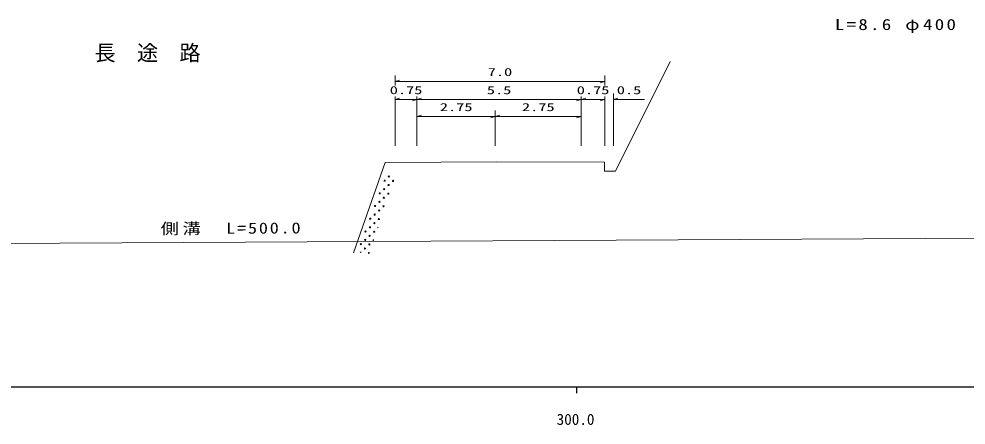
# Model space of a CAD drawing. Units: millimetres, scale not verified. Extents: x 40000 to 680000, y 20000 to 380000.
# Drawn here: x 276055 to 432244, y 198715 to 265720 of the extents above; entities that cross this region are included whole.
import ezdxf
from ezdxf.enums import TextEntityAlignment as Align

# ---------------------------------------------------------------- set-up
doc = ezdxf.new("R2010")
doc.units = ezdxf.units.MM
doc.header["$LTSCALE"] = 1000
for name, color, linetype, lineweight in [('M-TTL-BAND', 7, 'Continuous', 25), ('S-BGD', 1, 'Continuous', 13), ('S-BGD-CRST', 6, 'Continuous', 13), ('S-BMK-SRVR', 4, 'Continuous', 13)]:
    doc.layers.add(name, color=color, linetype=linetype, lineweight=lineweight)
doc.styles.add('ＭＳ ゴシック', font='')
doc.styles.get('ＭＳ ゴシック').set_extended_font_data('MS Gothic')

msp = doc.modelspace()

# ---------------------------------------------------------------- linework, layer by layer
at = {"layer": 'M-TTL-BAND'}
for p, q in [((40000, 205000), (579000, 205000)), ((368000, 205000), (368000, 204000))]:
    msp.add_line(p, q, dxfattribs=at)
at = {"layer": 'S-BGD-CRST'}
for p, q in [((338078, 255408), (338828, 255624)), ((372663, 255408), (371913, 255193)), ((338078, 252412), (338828, 252627)), ((341683, 252412), (340933, 252196)), ((341683, 252412), (342433, 252627)), ((368775, 252412), (368025, 252196)), ((368775, 252412), (369525, 252627)), ((372663, 252412), (371913, 252196)), ((374084, 252412), (374834, 252627)), ((341683, 249617), (342433, 249833)), ((354601, 249617), (353851, 249402)), ((354601, 249617), (355351, 249833)), ((368775, 249617), (368025, 249402)), ((532501, 230057), (85440, 227686))]:
    msp.add_line(p, q, dxfattribs=at)
at = {"layer": 'S-BMK-SRVR'}
for p, q in [((374415, 240593), (383475, 258720)), ((338078, 254712), (338078, 256408)), ((372663, 256408), (372663, 254712)), ((338078, 255408), (372663, 255408)), ((374084, 244798), (374084, 253412)), ((338078, 244798), (338078, 252912)), ((338078, 252412), (341683, 252412)), ((341683, 252912), (341683, 244798)), ((341683, 252412), (368775, 252412)), ((368775, 252912), (368775, 244798)), ((368775, 252412), (372663, 252412)), ((372663, 252912), (372663, 244798)), ((374084, 252412), (379227, 252412)), ((354601, 250617), (354601, 244798)), ((341683, 249617), (354601, 249617)), ((354601, 249617), (368775, 249617)), ((336429, 242037), (354805, 242163)), ((354805, 242163), (372600, 242087)), ((331231, 227123), (336429, 242037)), ((372600, 242087), (372594, 240593)), ((372594, 240593), (374415, 240593))]:
    msp.add_line(p, q, dxfattribs=at)
for centre in [(337060, 239728), (337743, 238997), (336281, 237632), (337012, 238314), (336232, 236219), (336963, 236901), (334770, 234854), (335501, 235536), (336183, 234805), (333990, 232758), (334721, 233441), (335403, 232709), (335452, 234123), (333941, 231345), (334672, 232027), (333210, 230662), (333892, 229931), (334624, 230614), (332430, 228567), (333161, 229249), (333844, 228518), (333113, 227836)]:
    msp.add_circle(centre, 99.5, dxfattribs=at)
for centre, start, end in [((336329, 239045), 203.45765, 114.85526), ((335550, 236950), 186.80973, 131.50317), ((335355, 231296), 110.17862, 211.51257), ((334575, 229200), 78.97633, 242.71486), ((332382, 227153), 9.13715, 140.78726), ((333795, 227105), 50.29941, 271.39178)]:
    msp.add_arc(centre, 99.5, start, end, dxfattribs=at)

# ---------------------------------------------------------------- texts
at = {"layer": 'M-TTL-BAND', "style": 'ＭＳ ゴシック'}
msp.add_text('300.0', height=1833, dxfattribs=at).set_placement((367844, 198195), align=Align.BOTTOM_CENTER)
at = {"layer": 'S-BGD', "insert": (288518, 258549), "char_height": 2566, "attachment_point": 7, "style": 'ＭＳ ゴシック'}
msp.add_mtext('\\T2;長途路', dxfattribs=at)
at = {"layer": 'S-BGD-CRST', "insert": (410613, 263388), "char_height": 1833, "attachment_point": 7, "style": 'ＭＳ ゴシック'}
msp.add_mtext('\\T1.24;\\W1.25;L=8.6\\~φ400', dxfattribs=at)
at = {"layer": 'S-BGD-CRST', "insert": (299435, 230008), "char_height": 1833, "attachment_point": 7, "rotation": 0.3, "style": 'ＭＳ ゴシック'}
msp.add_mtext('\\T1.2;\\W1.2;側溝\u3000L=500.0', dxfattribs=at)
at = {"layer": 'S-BMK-SRVR', "style": 'ＭＳ ゴシック', "width": 1.5}
for s, p in [('7.0', (353362, 255908)), ('0.75', (337205, 252912)), ('5.5', (353221, 252912)), ('0.75', (368044, 252912)), ('0.5', (374647, 252912)), ('2.75', (345467, 250117)), ('2.75', (359013, 250117))]:
    msp.add_text(s, height=1320, dxfattribs=at).set_placement(p, align=Align.BOTTOM_LEFT)

doc.saveas('drawing.dxf')
